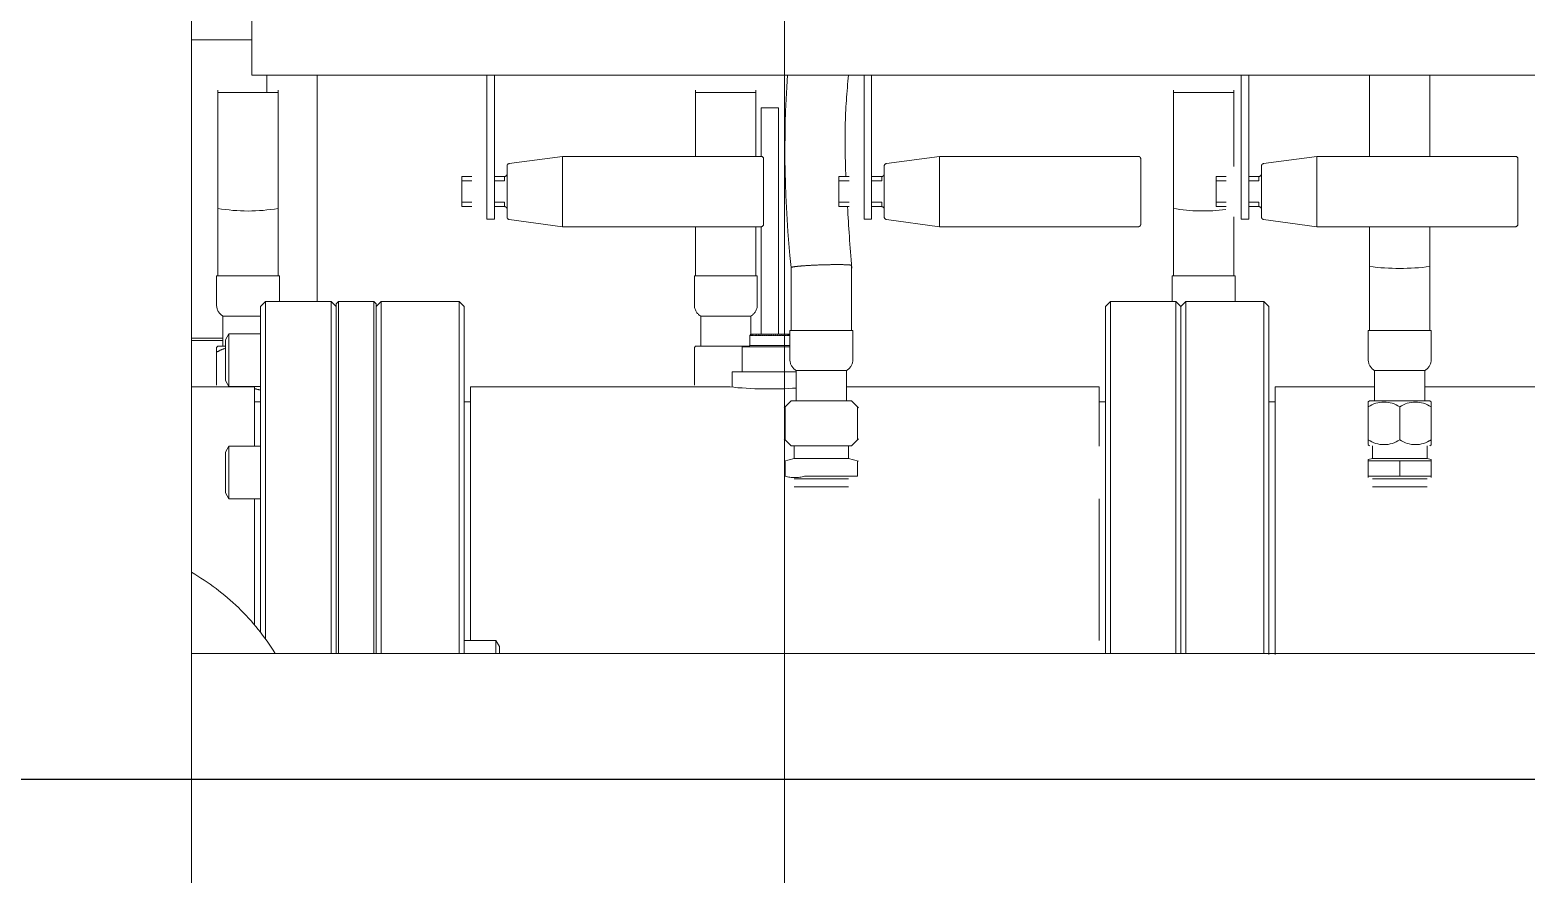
# Model space of a CAD drawing. Extents: x -681219 to -550379, y -242630 to -158199.
# Drawn here: x -644256 to -643661, y -213954 to -213619 of the extents above; entities that cross this region are included whole.
import ezdxf
from ezdxf.lldxf.tags import DXFTag

# ---------------------------------------------------------------- set-up
doc = ezdxf.new("R2010")
doc.units = 0
doc.header["$LTSCALE"] = 1000
doc.linetypes.add('DASHED2', pattern=[9.525, 6.35, -3.175])
doc.layers.get('0').update_dxf_attribs({"linetype": 'CONTINUOUS'})
doc.layers.add('center', color=253, linetype='CENTER2')
for name, color, linetype, lineweight in [('famsun', 7, 'CONTINUOUS', 0), ('future', 4, 'DASHED2', 0), ('轴网_轴线', 1, 'CENTER2', 0)]:
    doc.layers.add(name, color=color, linetype=linetype, lineweight=lineweight)
tags = doc.linetypes.add('CENTER2', pattern=[28.575, 19.05, -3.175, 3.175, -3.175]).pattern_tags.tags
tags[10:11] = [DXFTag(74, 4), DXFTag(75, 0), DXFTag(340, '0'), DXFTag(46, 0.0), DXFTag(50, 0.0), DXFTag(44, 0.0), DXFTag(45, 0.0)]
tags[8:9] = [DXFTag(74, 4), DXFTag(75, 0), DXFTag(340, '0'), DXFTag(46, 0.0), DXFTag(50, 0.0), DXFTag(44, 0.0), DXFTag(45, 0.0)]
tags[6:7] = [DXFTag(74, 4), DXFTag(75, 0), DXFTag(340, '0'), DXFTag(46, 0.0), DXFTag(50, 0.0), DXFTag(44, 0.0), DXFTag(45, 0.0)]
tags[4:5] = [DXFTag(74, 4), DXFTag(75, 0), DXFTag(340, '0'), DXFTag(46, 0.0), DXFTag(50, 0.0), DXFTag(44, 0.0), DXFTag(45, 0.0)]

# ---------------------------------------------------------------- blocks, each defined once
blk = doc.blocks.new('轴网FB0EDE194AE0F5E0')
at = {"layer": '轴网_轴线'}
blk.add_line((20000, -1200), (20000, 23700), dxfattribs=at)
blk = doc.blocks.new('*U47')
at = {"color": 0, "linetype": 'ByBlock', "lineweight": -2}
for p, q in [((764.14, 57.73), (764.14, 13.59)), ((764.14, 13.59), (764.14, 0.86)), ((764.14, 0.86), (764.14, -140.57)), ((764.14, -50), (1764.14, -50)), ((819.64, -190), (819.64, -50)), ((821.64, -189), (821.64, -50)), ((822.64, -50), (822.64, -190)), ((836.64, -190), (836.64, -50)), ((837.64, -50), (837.64, -189)), ((839.64, -190), (839.64, -50)), ((870.64, -190), (870.64, -50)), ((872.64, -188), (872.64, -50)), ((885.24, -50), (885.24, -55.15)), ((886.64, -52.72), (885.24, -55.15)), ((886.64, -50), (886.64, -52.72)), ((1127.64, -188), (1127.64, -50)), ((1129.64, -190), (1129.64, -50)), ((1155.64, -190), (1155.64, -50)), ((1157.64, -188), (1157.64, -50)), ((1157.64, -188), (1157.64, -50)), ((1159.64, -50), (1159.64, -190)), ((1190.64, -190), (1190.64, -50)), ((1192.64, -49.5), (1192.64, -188)), ((1195.14, -49.53), (1195.14, -156)), ((791.64, -188), (791.64, -58.31)), ((793.64, -190), (793.64, -55.64)), ((885.24, -55.15), (872.64, -55.15)), ((875.14, -55.15), (875.14, -156)), ((1125.14, -55.15), (1125.14, -111.48)), ((789.14, -61.39), (789.14, -111.48)), ((777.64, -113.9), (779.04, -111.48)), ((779.04, -132.48), (779.04, -111.48)), ((779.04, -111.48), (791.64, -111.48)), ((777.64, -130.05), (777.64, -113.9)), ((1025.49, -116.2), (1003.79, -116.2)), ((1255.49, -116.2), (1233.79, -116.2)), ((1000.22, -120.46), (1000.22, -126.54)), ((1003.79, -119.5), (1025.49, -119.5)), ((1007.91, -120.46), (1022.34, -120.46)), ((1022.34, -120.46), (1029.06, -120.46)), ((1029.06, -126.54), (1029.06, -120.46)), ((1232.14, -120.46), (1232.14, -119.94)), ((1232.14, -120.46), (1232.14, -126.54)), ((1232.14, -120.46), (1244.64, -120.46)), ((1233.79, -119.5), (1255.49, -119.5)), ((1244.64, -120.46), (1244.64, -126.54)), ((1244.64, -120.46), (1257.14, -120.46)), ((1257.14, -120.46), (1257.14, -119.94)), ((1257.14, -120.46), (1257.14, -126.54)), ((779.04, -132.48), (777.64, -130.05)), ((1003.79, -127.5), (999.86, -126.45)), ((1003.79, -127.5), (1025.49, -127.5)), ((1003.79, -132.5), (1003.79, -127.5)), ((1029.42, -126.45), (1025.49, -127.5)), ((1025.49, -127.5), (1025.49, -132.5)), ((1232.14, -127.06), (1232.14, -126.54)), ((1244.64, -126.54), (1232.14, -126.54)), ((1233.79, -127.5), (1232.14, -127.06)), ((1233.79, -127.5), (1255.49, -127.5)), ((1233.79, -132.5), (1233.79, -127.5)), ((1257.14, -126.54), (1244.64, -126.54)), ((1257.14, -127.06), (1255.49, -127.5)), ((1255.49, -127.5), (1255.49, -132.5)), ((1257.14, -126.54), (1257.14, -127.06)), ((791.64, -132.48), (779.04, -132.48)), ((789.14, -132.48), (789.14, -156)), ((999.86, -135.28), (1002.64, -132.5)), ((1000.22, -134.93), (1000.22, -148.07)), ((1002.64, -132.5), (1026.64, -132.5)), ((1026.64, -132.5), (1029.42, -135.28)), ((1029.06, -148.07), (1029.06, -134.93)), ((1125.14, -132.48), (1125.14, -156)), ((1232.14, -133), (1232.64, -132.5)), ((1232.14, -134.93), (1232.14, -133.03)), ((1232.14, -134.93), (1232.14, -148.07)), ((1244.64, -134.93), (1244.64, -148.07)), ((1256.64, -132.5), (1257.14, -133)), ((1257.14, -134.93), (1257.14, -133)), ((1257.14, -134.93), (1257.14, -148.07)), ((764.14, -140.57), (764.14, -153.9)), ((1002.64, -150.5), (999.86, -147.72)), ((1029.42, -147.72), (1026.64, -150.5)), ((1232.14, -148.07), (1232.14, -150)), ((1257.14, -148.07), (1257.14, -149.97)), ((764.14, -153.9), (764.14, -463.33)), ((791.64, -150), (789.14, -150)), ((875.14, -150), (872.64, -150)), ((1026.64, -150.5), (1002.64, -150.5)), ((1004.64, -162.5), (1004.64, -150.5)), ((1024.64, -150.5), (1024.64, -162.5)), ((1127.64, -150), (1125.14, -150)), ((1195.14, -150), (1192.64, -150)), ((1232.64, -150.5), (1232.14, -150)), ((1256.64, -150.5), (1232.64, -150.5)), ((1234.64, -162.5), (1234.64, -150.5)), ((1254.64, -150.5), (1254.64, -162.5)), ((1257.14, -150), (1256.64, -150.5)), ((789.14, -156), (764.14, -156)), ((774.14, -156.63), (774.14, -169.77)), ((777.64, -158.55), (779.04, -156.12)), ((777.64, -174.7), (777.64, -158.55)), ((779.04, -177.12), (779.04, -156.12)), ((779.04, -156.12), (791.64, -156.12)), ((978.34, -156), (875.14, -156)), ((964.14, -156.63), (964.14, -169.77)), ((979.14, -162), (979.14, -155.9)), ((1125.14, -156), (1024.64, -156)), ((1234.64, -156), (1195.14, -156)), ((1298.34, -156), (1254.64, -156)), ((979.14, -162), (1004.64, -162)), ((983.14, -172), (983.14, -162)), ((1004.64, -162.5), (1024.64, -162.5)), ((1234.64, -162.5), (1254.64, -162.5)), ((774.14, -169.77), (774.14, -171.7)), ((774.64, -172.2), (774.14, -171.7)), ((774.64, -172.2), (777.64, -172.2)), ((776.64, -184.2), (776.64, -172.2)), ((964.14, -169.77), (964.14, -171.7)), ((964.64, -172.2), (964.14, -171.7)), ((964.64, -172.2), (985.84, -172.2)), ((966.64, -184.2), (966.64, -172.2)), ((983.14, -172), (1002.14, -172)), ((986.14, -172.5), (985.64, -172)), ((986.14, -172.5), (986.17, -172.5)), ((986.14, -172.5), (986.14, -176.5)), ((986.14, -172.5), (986.14, -176.5)), ((986.14, -172.5), (986.14, -172.5)), ((986.17, -172.5), (986.21, -172.5)), ((986.21, -172.5), (986.28, -172.5)), ((986.28, -172.5), (986.36, -172.5)), ((986.36, -172.5), (986.48, -172.5)), ((986.48, -172.5), (986.59, -172.5)), ((986.59, -172.5), (986.76, -172.5)), ((986.76, -172.5), (986.91, -172.5)), ((986.91, -172.5), (987.12, -172.5)), ((987.12, -172.5), (987.31, -172.5)), ((987.31, -172.5), (987.56, -172.5)), ((987.56, -172.5), (987.78, -172.5)), ((987.78, -172.5), (988.08, -172.5)), ((988.08, -172.5), (988.32, -172.5)), ((988.32, -172.5), (988.66, -172.5)), ((988.66, -172.5), (988.93, -172.5)), ((988.93, -172.5), (989.29, -172.5)), ((989.29, -172.5), (989.59, -172.5)), ((989.59, -172.5), (989.99, -172.5)), ((989.99, -172.5), (990.31, -172.5)), ((990.31, -172.5), (990.72, -172.5)), ((990.72, -172.5), (991.06, -172.5)), ((991.06, -172.5), (991.5, -172.5)), ((991.5, -172.5), (991.85, -172.5)), ((991.85, -172.5), (992.3, -172.5)), ((992.3, -172.5), (992.66, -172.5)), ((992.66, -172.5), (993.13, -172.5)), ((993.13, -172.5), (993.49, -172.5)), ((993.49, -172.5), (993.96, -172.5)), ((993.96, -172.5), (994.33, -172.5)), ((994.33, -172.5), (994.8, -172.5)), ((994.8, -172.5), (995.17, -172.5)), ((995.17, -172.5), (995.63, -172.5)), ((995.63, -172.5), (995.99, -172.5)), ((995.99, -172.5), (996.44, -172.5)), ((996.44, -172.5), (996.79, -172.5)), ((996.79, -172.5), (997.23, -172.5)), ((997.23, -172.5), (997.57, -172.5)), ((997.57, -172.5), (997.98, -172.5)), ((997.98, -172.5), (998.3, -172.5)), ((998.3, -172.5), (998.7, -172.5)), ((998.7, -172.5), (999, -172.5)), ((999, -172.5), (999.36, -172.5)), ((999.36, -172.5), (999.63, -172.5)), ((999.63, -172.5), (999.96, -172.5)), ((999.96, -172.5), (1000.21, -172.5)), ((1000.21, -172.5), (1000.51, -172.5)), ((1000.51, -172.5), (1000.72, -172.5)), ((1000.72, -172.5), (1000.98, -172.5)), ((1000.98, -172.5), (1001.16, -172.5)), ((1001.16, -172.5), (1001.37, -172.5)), ((1001.37, -172.5), (1001.52, -172.5)), ((1001.52, -172.5), (1001.69, -172.5)), ((1001.69, -172.5), (1001.81, -172.5)), ((1001.81, -172.5), (1001.93, -172.5)), ((1001.93, -172.5), (1002, -172.5)), ((1002, -172.5), (1002.08, -172.5)), ((1002.08, -172.5), (1002.11, -172.5)), ((1002.11, -172.5), (1002.14, -172.5)), ((1002.14, -178.5), (1002.14, -166.83)), ((1002.14, -172.5), (1002.14, -176.5)), ((1002.14, -172.5), (1002.14, -172.5)), ((1027.14, -166.83), (1027.14, -178.5)), ((1232.14, -178.5), (1232.14, -166.83)), ((1257.14, -166.83), (1257.14, -178.5)), ((764.14, -174.44), (776.64, -174.44)), ((764.14, -175.44), (776.64, -175.44)), ((779.04, -177.12), (777.64, -174.7)), ((791.64, -177.12), (779.04, -177.12)), ((986.17, -176.5), (986.14, -176.5)), ((986.26, -176.62), (986.14, -176.5)), ((986.14, -176.5), (986.26, -176.62)), ((986.31, -176.62), (986.17, -176.5)), ((986.28, -176.5), (986.21, -176.5)), ((986.21, -176.5), (986.31, -176.62)), ((986.64, -177), (986.26, -176.62)), ((986.44, -176.62), (986.28, -176.5)), ((986.48, -176.5), (986.36, -176.5)), ((986.36, -176.5), (986.44, -176.62)), ((986.65, -176.62), (986.48, -176.5)), ((986.76, -176.5), (986.59, -176.5)), ((986.59, -176.5), (986.65, -176.62)), ((1001.64, -177), (986.64, -177)), ((986.64, -177), (986.64, -184.2)), ((986.95, -176.62), (986.76, -176.5)), ((987.12, -176.5), (986.91, -176.5)), ((986.91, -176.5), (986.95, -176.62)), ((987.32, -176.62), (987.12, -176.5)), ((987.56, -176.5), (987.31, -176.5)), ((987.31, -176.5), (987.32, -176.62)), ((987.77, -176.62), (987.56, -176.5)), ((987.78, -176.5), (987.77, -176.62)), ((988.08, -176.5), (987.78, -176.5)), ((988.29, -176.62), (988.08, -176.5)), ((988.32, -176.5), (988.29, -176.62)), ((988.66, -176.5), (988.32, -176.5)), ((988.87, -176.62), (988.66, -176.5)), ((988.93, -176.5), (988.87, -176.62)), ((989.29, -176.5), (988.93, -176.5)), ((989.51, -176.62), (989.29, -176.5)), ((989.59, -176.5), (989.51, -176.62)), ((989.99, -176.5), (989.59, -176.5)), ((990.2, -176.62), (989.99, -176.5)), ((990.31, -176.5), (990.2, -176.62)), ((990.72, -176.5), (990.31, -176.5)), ((990.64, -219.71), (990.64, -177)), ((990.94, -176.62), (990.72, -176.5)), ((991.06, -176.5), (990.94, -176.62)), ((991.5, -176.5), (991.06, -176.5)), ((991.71, -176.62), (991.5, -176.5)), ((991.85, -176.5), (991.71, -176.62)), ((992.3, -176.5), (991.85, -176.5)), ((992.5, -176.62), (992.3, -176.5)), ((992.66, -176.5), (992.5, -176.62)), ((993.13, -176.5), (992.66, -176.5)), ((993.32, -176.62), (993.13, -176.5)), ((993.49, -176.5), (993.32, -176.62)), ((993.96, -176.5), (993.49, -176.5)), ((994.14, -176.62), (993.96, -176.5)), ((994.33, -176.5), (994.14, -176.62)), ((994.8, -176.5), (994.33, -176.5)), ((994.96, -176.62), (994.8, -176.5)), ((995.17, -176.5), (994.96, -176.62)), ((995.63, -176.5), (995.17, -176.5)), ((995.78, -176.62), (995.63, -176.5)), ((995.99, -176.5), (995.78, -176.62)), ((996.44, -176.5), (995.99, -176.5)), ((996.57, -176.62), (996.44, -176.5)), ((996.79, -176.5), (996.57, -176.62)), ((997.23, -176.5), (996.79, -176.5)), ((997.34, -176.62), (997.23, -176.5)), ((997.57, -176.5), (997.34, -176.62)), ((997.98, -176.5), (997.57, -176.5)), ((997.64, -177), (997.64, -267)), ((998.08, -176.62), (997.98, -176.5)), ((998.3, -176.5), (998.08, -176.62)), ((998.7, -176.5), (998.3, -176.5)), ((998.77, -176.62), (998.7, -176.5)), ((999, -176.5), (998.77, -176.62)), ((999.36, -176.5), (999, -176.5)), ((999.41, -176.62), (999.36, -176.5)), ((999.63, -176.5), (999.41, -176.62)), ((999.96, -176.5), (999.63, -176.5)), ((999.99, -176.62), (999.96, -176.5)), ((1000.21, -176.5), (999.99, -176.62)), ((1000.51, -176.5), (1000.21, -176.5)), ((1000.51, -176.62), (1000.51, -176.5)), ((1000.72, -176.5), (1000.51, -176.62)), ((1000.98, -176.5), (1000.72, -176.5)), ((1000.96, -176.62), (1000.98, -176.5)), ((1001.16, -176.5), (1000.96, -176.62)), ((1001.37, -176.5), (1001.16, -176.5)), ((1001.34, -176.62), (1001.37, -176.5)), ((1001.52, -176.5), (1001.34, -176.62)), ((1001.69, -176.5), (1001.52, -176.5)), ((1001.63, -176.62), (1001.69, -176.5)), ((1001.81, -176.5), (1001.63, -176.62)), ((1002.02, -176.62), (1001.64, -177)), ((1001.93, -176.5), (1001.81, -176.5)), ((1001.85, -176.62), (1001.93, -176.5)), ((1002, -176.5), (1001.85, -176.62)), ((1001.97, -176.62), (1002.08, -176.5)), ((1002.11, -176.5), (1001.97, -176.62)), ((1002.08, -176.5), (1002, -176.5)), ((1002.02, -176.62), (1002.14, -176.5)), ((1002.14, -176.5), (1002.11, -176.5)), ((1002.14, -178.5), (1027.14, -178.5)), ((1002.64, -203.49), (1002.64, -178.5)), ((1026.64, -178.5), (1026.64, -204.29)), ((1232.14, -178.5), (1257.14, -178.5)), ((1232.64, -203.89), (1232.64, -178.5)), ((1256.64, -178.5), (1256.64, -203.89)), ((776.64, -184.2), (791.64, -184.2)), ((966.64, -184.2), (986.64, -184.2)), ((774.14, -200.2), (774.14, -188.53)), ((793.64, -190), (791.64, -188)), ((819.64, -190), (793.64, -190)), ((799.14, -190), (799.14, -200.2)), ((814.14, -280), (814.14, -190)), ((821.64, -188), (819.64, -190)), ((822.64, -190), (821.64, -189)), ((836.64, -190), (822.64, -190)), ((837.64, -189), (836.64, -190)), ((839.64, -190), (837.64, -188)), ((870.64, -190), (839.64, -190)), ((872.64, -188), (870.64, -190)), ((964.14, -200.2), (964.14, -188.53)), ((989.14, -188.53), (989.14, -200.2)), ((1129.64, -190), (1127.64, -188)), ((1155.64, -190), (1129.64, -190)), ((1154.14, -200.2), (1154.14, -190)), ((1157.64, -188), (1155.64, -190)), ((1159.64, -190), (1157.64, -188)), ((1190.64, -190), (1159.64, -190)), ((1179.14, -190), (1179.14, -200.2)), ((1192.64, -188), (1190.64, -190)), ((774.14, -200.2), (799.14, -200.2)), ((774.64, -227), (774.64, -200.2)), ((798.64, -200.2), (798.64, -227)), ((964.14, -200.2), (989.14, -200.2)), ((964.64, -219.71), (964.64, -200.2)), ((988.64, -200.2), (988.64, -219.71)), ((1154.14, -200.2), (1179.14, -200.2)), ((1154.64, -227), (1154.64, -200.2)), ((1178.64, -200.2), (1178.64, -223.67)), ((1232.64, -219.69), (1232.64, -202.39)), ((1256.64, -202.39), (1256.64, -219.69)), ((890.51, -222.59), (911.64, -219.71)), ((911.64, -247.71), (911.64, -219.71)), ((911.64, -219.71), (990.64, -219.71)), ((1040.51, -222.59), (1061.64, -219.71)), ((1061.64, -247.71), (1061.64, -219.71)), ((1061.64, -219.71), (1140.64, -219.71)), ((1190.51, -222.59), (1211.64, -219.71)), ((1211.64, -247.71), (1211.64, -219.71)), ((1211.64, -219.71), (1290.64, -219.71)), ((774.64, -274.1), (774.64, -225.69)), ((798.64, -225.69), (798.64, -274.1)), ((881.64, -225.93), (881.64, -222.71)), ((881.64, -222.71), (884.64, -222.71)), ((881.64, -280), (881.64, -225.93)), ((884.64, -222.71), (884.64, -225.93)), ((884.64, -280), (884.64, -225.93)), ((889.64, -243.84), (889.64, -223.59)), ((991.64, -220.71), (991.64, -246.71)), ((1031.64, -225.93), (1031.64, -222.71)), ((1031.64, -222.71), (1034.64, -222.71)), ((1031.64, -280), (1031.64, -225.93)), ((1034.64, -222.71), (1034.64, -225.93)), ((1034.64, -280), (1034.64, -225.93)), ((1039.64, -243.84), (1039.64, -223.59)), ((1141.64, -220.71), (1141.64, -246.71)), ((1154.64, -274.1), (1154.64, -225.69)), ((1181.64, -225.93), (1181.64, -222.71)), ((1181.64, -222.71), (1184.64, -222.71)), ((1181.64, -280), (1181.64, -225.93)), ((1184.64, -222.71), (1184.64, -225.93)), ((1184.64, -280), (1184.64, -225.93)), ((1189.64, -243.84), (1189.64, -223.59)), ((1291.64, -220.71), (1291.64, -246.71)), ((871.64, -239.71), (871.64, -227.71)), ((871.64, -227.71), (875.64, -227.71)), ((871.64, -229.46), (875.64, -229.46)), ((884.64, -227.71), (888.64, -227.71)), ((884.64, -229.46), (888.64, -229.46)), ((888.64, -227.71), (888.64, -229.46)), ((1021.64, -239.71), (1021.64, -227.71)), ((1021.64, -227.71), (1025.64, -227.71)), ((1021.64, -229.46), (1025.64, -229.46)), ((1034.64, -227.71), (1038.64, -227.71)), ((1034.64, -229.46), (1038.64, -229.46)), ((1038.64, -227.71), (1038.64, -229.46)), ((1171.64, -239.71), (1171.64, -227.71)), ((1171.64, -227.71), (1175.64, -227.71)), ((1171.64, -229.46), (1175.64, -229.46)), ((1184.64, -227.71), (1188.64, -227.71)), ((1184.64, -229.46), (1188.64, -229.46)), ((1188.64, -227.71), (1188.64, -229.46)), ((871.64, -237.96), (875.64, -237.96)), ((884.64, -237.96), (888.64, -237.96)), ((888.64, -239.71), (888.64, -237.96)), ((1021.64, -237.96), (1025.64, -237.96)), ((1034.64, -237.96), (1038.64, -237.96)), ((1038.64, -239.71), (1038.64, -237.96)), ((1171.64, -237.96), (1175.64, -237.96)), ((1184.64, -237.96), (1188.64, -237.96)), ((1188.64, -239.71), (1188.64, -237.96)), ((875.64, -239.71), (871.64, -239.71)), ((888.64, -239.71), (884.64, -239.71)), ((1025.64, -239.71), (1021.64, -239.71)), ((1038.64, -239.71), (1034.64, -239.71)), ((1175.64, -239.71), (1171.64, -239.71)), ((1178.64, -243.73), (1178.64, -274.1)), ((1188.64, -239.71), (1184.64, -239.71)), ((911.64, -247.71), (890.51, -244.83)), ((990.64, -247.71), (911.64, -247.71)), ((964.64, -274.1), (964.64, -247.7)), ((988.64, -247.7), (988.64, -274.1)), ((990.64, -267), (990.64, -247.71)), ((1061.64, -247.71), (1040.51, -244.83)), ((1140.64, -247.71), (1061.64, -247.71)), ((1211.64, -247.71), (1190.51, -244.83)), ((1290.64, -247.71), (1211.64, -247.71)), ((1232.64, -280.06), (1232.64, -247.69)), ((1256.64, -247.69), (1256.64, -280.06)), ((990.64, -267), (997.64, -267)), ((798.64, -273.09), (774.64, -273.09)), ((794.14, -273.09), (794.14, -280)), ((988.64, -273.09), (964.64, -273.09)), ((1178.64, -273.09), (1154.64, -273.09)), ((788.14, -281.35), (788.14, -280)), ((1764.14, -280), (788.14, -280)), ((788.14, -318.65), (788.14, -281.35)), ((764.14, -294), (788.14, -294))]:
    blk.add_line(p, q, dxfattribs=at)
for centre, radius, start, end in [((716.64, 0), 95, 300, 328.24314), ((1004.07, -134.63), 14.69, 74.80797, 105.19203), ((1238.39, -144.21), 11.18, 56.02108, 123.97892), ((1238.39, -144.22), 11.19, 56.05139, 123.94861), ((1250.89, -144.21), 11.18, 56.02109, 123.97891), ((1250.89, -144.22), 11.19, 56.05139, 123.94861), ((1238.39, -138.79), 11.18, 236.02108, 303.97892), ((1238.39, -138.78), 11.19, 236.05139, 303.94861), ((1250.89, -138.79), 11.18, 236.02109, 303.97891), ((1250.89, -138.79), 11.18, 236.02108, 303.97892), ((792.89, -165.91), 11.18, 96.44617, 110.02318), ((792.89, -165.91), 11.18, 96.48849, 109.92367), ((994.14, -311.17), 155.99, 86.08512, 95.88726), ((1007.14, -166.83), 5, 120, 180), ((1022.14, -166.83), 5, 0, 60), ((1237.14, -166.83), 5, 120, 180), ((1252.14, -166.83), 5, 0, 60), ((780.39, -160.48), 11.19, 236.05139, 255.39089), ((780.39, -160.49), 11.18, 236.02108, 255.53162), ((779.14, -188.53), 5, 120, 180), ((969.14, -188.53), 5, 120, 180), ((984.14, -188.53), 5, 0, 60), ((1432.03, -249.91), 431.89, 173.82874, 184.00568), ((1244.64, -296.71), 93.59, 82.63371, 97.36629), ((990.64, -220.71), 1, 0, 90), ((1140.64, -220.71), 1, 0, 90), ((1290.64, -220.71), 1, 0, 90), ((786.64, -296.24), 70.27, 80.16711, 99.83289), ((890.64, -223.59), 1, 97.76517, 180), ((1040.64, -223.59), 1, 97.76517, 180), ((1166.64, -296.24), 70.27, 82.78101, 99.83289), ((1190.64, -223.59), 1, 97.76517, 180), ((888.64, -226.71), 1, 270, 0), ((1038.64, -226.71), 1, 270, 0), ((1188.64, -226.71), 1, 270, 0), ((888.64, -240.71), 1, 0, 90), ((890.64, -243.84), 1, 180, 262.23483), ((1038.64, -240.71), 1, 0, 90), ((1040.64, -243.84), 1, 180, 262.23483), ((1188.64, -240.71), 1, 0, 90), ((1190.64, -243.84), 1, 180, 262.23483), ((990.64, -246.71), 1, 270, 0), ((1140.64, -246.71), 1, 270, 0), ((1290.64, -246.71), 1, 270, 0)]:
    blk.add_arc(centre, radius, start, end, dxfattribs=at)
for points, knots in [([(1002.64, -203.48), (1002.64, -203.52), (1002.7, -203.56), (1002.95, -203.64), (1003.15, -203.69), (1003.71, -203.79), (1004.07, -203.84), (1004.49, -203.89)], [0.8208037, 0.8208037, 0.8208037, 0.8208037, 0.875, 0.875, 0.9375, 0.9375, 1, 1, 1, 1]), ([(1026.64, -204.3), (1026.64, -204.34), (1026.54, -204.39), (1026, -204.5), (1025.34, -204.56), (1023.54, -204.63), (1022.37, -204.65), (1019.72, -204.65), (1018.22, -204.63), (1015.12, -204.56), (1013.53, -204.5), (1010.45, -204.36), (1009, -204.27), (1007.07, -204.14), (1006.48, -204.09), (1005.4, -203.99), (1004.91, -203.94), (1004.49, -203.89)], [0.1797408, 0.1797408, 0.1797408, 0.1797408, 0.25, 0.25, 0.375, 0.375, 0.5, 0.5, 0.625, 0.625, 0.75, 0.75, 0.875, 0.875, 0.9375, 0.9375, 1, 1, 1, 1]), ([(1024.4, -239.68), (1024.11, -246.26), (1023.76, -259.89), (1024.79, -273.41), (1025.41, -280.05)], [0.3256706, 0.3256706, 0.3256706, 0.3256706, 0.5016926, 0.6817614, 0.6817614, 0.6817614, 0.6817614])]:
    blk.add_open_spline(points, degree=3, knots=knots, dxfattribs=at)
blk.add_open_spline([(1026.72, -203.2), (1026.02, -212.1), (1025.48, -219.86), (1025.02, -227.7)], degree=3, dxfattribs=at)
at = {"layer": 'center', "ltscale": 34.537007}
blk.add_line((-1578.77, 0), (3355.71, 0), dxfattribs=at)

msp = doc.modelspace()

# ---------------------------------------------------------------- block references
at = {"layer": 'famsun', "xscale": -1}
msp.add_blockref('轴网FB0EDE194AE0F5E0', (-623955.4609, -226916.6983), dxfattribs=at)
at = {"layer": 'future', "xscale": -1, "rotation": 180}
msp.add_blockref('*U47', (-644955.4609, -213916.6983), dxfattribs=at)

doc.saveas('drawing.dxf')
